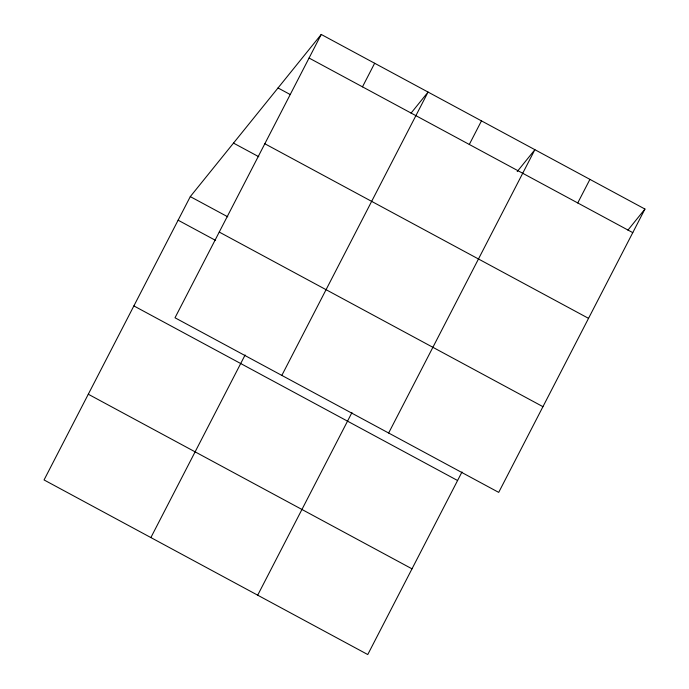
<?xml version="1.0" encoding="UTF-8"?>
<svg xmlns="http://www.w3.org/2000/svg" width="689" height="689" viewBox="0 0 689 689"><rect width="100%" height="100%" fill="white"/><g stroke="black" fill="none" stroke-linecap="round" stroke-linejoin="round"><path stroke-width="1.03" d="M321.238 34.45L175.006 317.784L498.707 492.385L644.947 209.051L321.238 34.45L190.293 196.615L44.053 479.949L367.762 654.55L462.009 471.948M362.483 86.84L374.652 63.259M150.874 537.566L245.12 354.964M281.827 375.402L428.067 92.068L411.04 113.151M469.304 144.466L481.473 120.876M257.695 595.184L351.95 412.582M388.648 433.019L534.888 149.685L517.206 171.578M577.744 202.954L589.922 179.373M627.929 230.135L644.947 209.051M309.068 58.031L632.778 232.641M278.029 87.959L290.207 94.531M264.826 143.751L588.535 318.352M233.502 143.097L258.806 156.748M190.293 196.615L227.775 216.828M219.248 232.064L542.949 406.674M178.115 220.196L215.597 240.409M133.873 305.916L457.582 480.517M88.295 394.229L411.996 568.83"/></g></svg>
